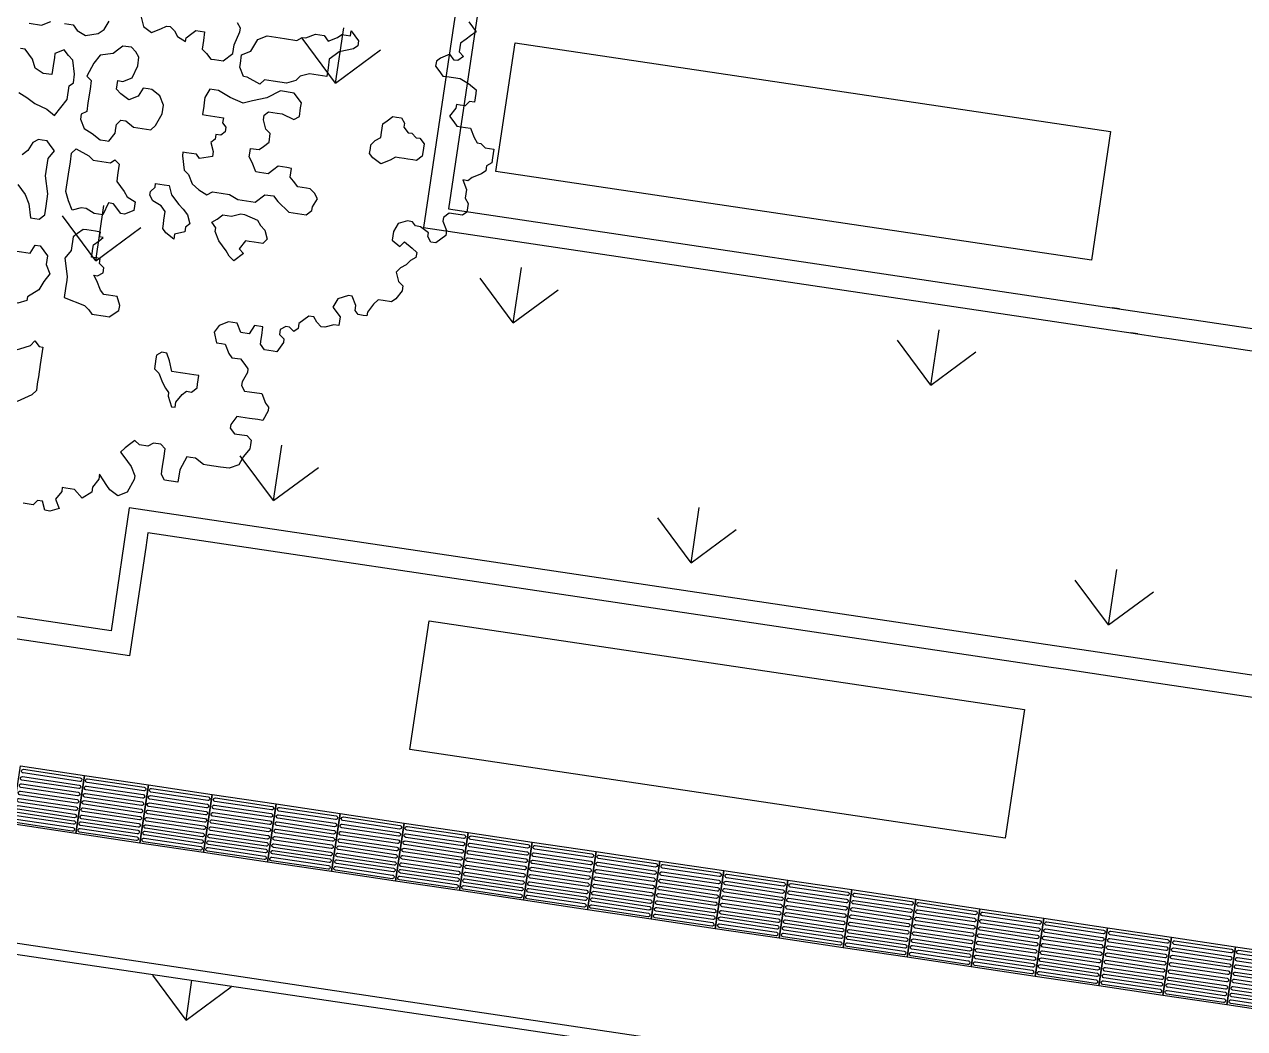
# Model space of a CAD drawing. Header units: millimetres. Extents: x 338 to 506, y 179 to 335.
# Drawn here: x 378.26 to 386.57, y 205.83 to 212.67 of the extents above; entities that cross this region are included whole.
import ezdxf

# ---------------------------------------------------------------- set-up
doc = ezdxf.new("R2010")
doc.units = ezdxf.units.MM
for name, color, linetype in [('ANDEN', 251, 'Continuous'), ('ARBOL-TOP', 3, 'Continuous'), ('MOBILIARIO_URBANO', 51, 'Continuous'), ('MUROS', 32, 'Continuous'), ('REJAS', 151, 'Continuous')]:
    doc.layers.add(name, color=color, linetype=linetype)

# ---------------------------------------------------------------- blocks, each defined once
blk = doc.blocks.new('*X870')
at = {"color": 0}
for q in [(22.1426, 110.0742), (22.1426, 109.5354), (22.1474, 109.8048)]:
    blk.add_line((21.8732, 109.8048), q, dxfattribs=at)
blk = doc.blocks.new('*X894')
at = {"color": 0}
for p, q in [((26.895, 111.174), (27.1644, 111.4434)), ((26.895, 111.174), (27.1644, 110.9046)), ((26.895, 111.174), (27.276, 111.174)), ((25.4581, 109.7371), (25.7275, 110.0065)), ((28.3318, 109.7371), (28.6012, 110.0065)), ((25.4581, 109.7371), (25.7275, 109.4677)), ((25.4581, 109.7371), (25.8391, 109.7371)), ((28.3318, 109.7371), (28.6012, 109.4677)), ((28.3318, 109.7371), (28.7128, 109.7371)), ((26.895, 108.3003), (27.1644, 108.5697)), ((26.895, 108.3003), (27.1644, 108.0309)), ((26.895, 108.3003), (27.276, 108.3003)), ((25.4581, 106.8635), (25.7275, 107.1329)), ((25.4581, 106.8635), (25.7275, 106.5941)), ((25.4581, 106.8635), (25.8391, 106.8635)), ((26.895, 105.4266), (27.1644, 105.696)), ((26.895, 105.4266), (27.1644, 105.1572)), ((26.895, 105.4266), (27.276, 105.4266)), ((25.4581, 103.9898), (25.7275, 104.2592)), ((25.4581, 103.9898), (25.7275, 103.7204)), ((25.4581, 103.9898), (25.8391, 103.9898))]:
    blk.add_line(p, q, dxfattribs=at)
blk = doc.blocks.new('*U883')
at = {"layer": 'MOBILIARIO_URBANO', "color": 241}
blk.add_lwpolyline([(1146.6783, 221.4799), (1147.1184, 221.4799), (1147.1184, 221.0799), (1146.6783, 221.0799), (1146.6783, 221.4799)], dxfattribs=at)
for points in [[(1146.7032, 221.4599), (1147.0933, 221.4599, -1), (1147.0933, 221.4349), (1146.7032, 221.4349, -1)], [(1146.7031, 221.4099), (1147.0932, 221.4099, -1), (1147.0932, 221.3849), (1146.7031, 221.3849, -1)], [(1146.7031, 221.3599), (1147.0932, 221.3599, -1), (1147.0932, 221.3349), (1146.7031, 221.3349, -1)], [(1146.703, 221.3099), (1147.0932, 221.3099, -1), (1147.0932, 221.2849), (1146.703, 221.2849, -1)], [(1146.703, 221.2599), (1147.0931, 221.2599, -1), (1147.0931, 221.2349), (1146.703, 221.2349, -1)], [(1146.7028, 221.2099), (1147.0929, 221.2099, -1), (1147.0929, 221.1849), (1146.7028, 221.1849, -1)], [(1146.7028, 221.1644), (1147.093, 221.1644, -1), (1147.093, 221.1394), (1146.7028, 221.1394, -1)], [(1146.7028, 221.1179), (1147.0929, 221.1179, -1), (1147.0929, 221.0929), (1146.7028, 221.0929, -1)]]:
    blk.add_lwpolyline(points, format="xyb", close=True, dxfattribs=at)
blk = doc.blocks.new('ARBOLITO')
at = {"linetype": 'ByBlock'}
for points in [[(463.3185, 69.1589), (463.333, 69.1444), (463.3247, 69.1361), (463.3185, 69.1298), (463.3102, 69.1215), (463.3102, 69.107), (463.3185, 69.1008), (463.3102, 69.0924), (463.3039, 69.0924), (463.2956, 69.1008), (463.2811, 69.0924), (463.2749, 69.0862), (463.2749, 69.0779), (463.2811, 69.0717), (463.2894, 69.0633), (463.2956, 69.0633), (463.3185, 69.0633), (463.333, 69.0571), (463.3476, 69.0488), (463.3476, 69.0426), (463.3476, 69.028), (463.3393, 69.028), (463.333, 69.0197), (463.3247, 69.0197), (463.3185, 69.0197), (463.3185, 69.0135), (463.3102, 68.9989), (463.3185, 68.9906), (463.3247, 68.9844), (463.3393, 68.9844), (463.3476, 68.9844), (463.3559, 68.9698), (463.3621, 68.9615), (463.3684, 68.9615), (463.3767, 68.9553), (463.3912, 68.9553), (463.3912, 68.9408), (463.3912, 68.9324), (463.3829, 68.9262), (463.3829, 68.9179), (463.3767, 68.9117), (463.3621, 68.9034), (463.3559, 68.8971), (463.3476, 68.8971), (463.3559, 68.8826), (463.3559, 68.868), (463.3621, 68.8597), (463.3621, 68.8452), (463.3559, 68.8389), (463.333, 68.8389), (463.3247, 68.8306), (463.3247, 68.8244), (463.333, 68.8098), (463.333, 68.8015), (463.3185, 68.787), (463.3102, 68.787), (463.3039, 68.7953), (463.3039, 68.8015), (463.2894, 68.8098), (463.2811, 68.8098), (463.2749, 68.8161), (463.2665, 68.8161), (463.252, 68.8098), (463.2458, 68.7953), (463.2458, 68.7808), (463.2603, 68.7724), (463.2665, 68.7808), (463.2811, 68.7724), (463.2894, 68.7662), (463.2894, 68.7579), (463.2811, 68.7517), (463.2749, 68.7434), (463.2665, 68.7371), (463.2603, 68.7288), (463.2665, 68.7143), (463.2749, 68.708), (463.2749, 68.6997), (463.2665, 68.6852), (463.2603, 68.6789), (463.2458, 68.6789), (463.2375, 68.6789), (463.2312, 68.6706), (463.2229, 68.6561), (463.2229, 68.6498), (463.2167, 68.6498), (463.2084, 68.6498), (463.2021, 68.6561), (463.2021, 68.6644), (463.1938, 68.6789), (463.1876, 68.6789), (463.171, 68.6706), (463.1647, 68.6561), (463.1793, 68.6415), (463.1793, 68.627), (463.171, 68.627), (463.1564, 68.6208), (463.1502, 68.6208), (463.1419, 68.627), (463.1356, 68.6353), (463.1273, 68.6353), (463.1128, 68.6208), (463.1128, 68.6124), (463.1065, 68.6062), (463.0982, 68.6124), (463.092, 68.6124), (463.0837, 68.6062), (463.0837, 68.5979), (463.092, 68.5917), (463.092, 68.5854), (463.0837, 68.5688), (463.0775, 68.5688), (463.0629, 68.5688), (463.0546, 68.5771), (463.0546, 68.5854), (463.0546, 68.5917), (463.0546, 68.6062), (463.0401, 68.6062), (463.0338, 68.5917), (463.0193, 68.5917), (463.011, 68.6062), (462.9964, 68.6062), (462.9819, 68.5979), (462.9756, 68.5854), (462.9819, 68.5688), (462.9902, 68.5688), (462.9964, 68.5688), (463.0047, 68.5543), (463.011, 68.548), (463.0255, 68.548), (463.0338, 68.5397), (463.0401, 68.5335), (463.0401, 68.5273), (463.0338, 68.5106), (463.0338, 68.5044), (463.0401, 68.4961), (463.0484, 68.4961), (463.0691, 68.4961), (463.0775, 68.4815), (463.0837, 68.4753), (463.0837, 68.4691), (463.0775, 68.4524), (463.0691, 68.4524), (463.0546, 68.4524), (463.0401, 68.4524), (463.0338, 68.4524), (463.0255, 68.4379), (463.0255, 68.4317), (463.0338, 68.4234), (463.0546, 68.4234), (463.0629, 68.4171), (463.0629, 68.4088), (463.0629, 68.4026), (463.0546, 68.388), (463.0484, 68.3735), (463.0338, 68.3652), (463.0193, 68.3652), (462.9964, 68.3652), (462.9902, 68.3652), (462.9756, 68.3735), (462.9673, 68.3735), (462.9611, 68.3735), (462.9528, 68.3506), (462.9528, 68.3299), (462.9299, 68.3299), (462.9237, 68.3382), (462.9237, 68.3444), (462.9237, 68.3589), (462.9237, 68.3652), (462.9237, 68.3818), (462.9154, 68.388), (462.9029, 68.388), (462.8946, 68.3818), (462.8801, 68.3818), (462.8717, 68.388), (462.8655, 68.3818), (462.8572, 68.3735), (462.851, 68.3652), (462.8572, 68.3589), (462.8717, 68.3444), (462.8801, 68.3299), (462.8801, 68.3236), (462.8717, 68.3008), (462.8572, 68.2925), (462.8427, 68.3008), (462.8364, 68.307), (462.8219, 68.3236), (462.8219, 68.3153), (462.8136, 68.3008), (462.8136, 68.2925), (462.799, 68.28), (462.7845, 68.2925), (462.7699, 68.2925), (462.7637, 68.2925), (462.7637, 68.2862), (462.7554, 68.2717), (462.7637, 68.2571), (462.7491, 68.2509), (462.7408, 68.2509), (462.7346, 68.2654), (462.7263, 68.2654), (462.7201, 68.2571), (462.7034, 68.2571)], [(463.3185, 69.1589), (463.333, 69.1444), (463.3247, 69.1361), (463.3185, 69.1298), (463.3102, 69.1215), (463.3102, 69.107), (463.3185, 69.1008), (463.3102, 69.0924), (463.3039, 69.0924), (463.2956, 69.1008), (463.2811, 69.0924), (463.2749, 69.0862), (463.2749, 69.0779), (463.2811, 69.0717), (463.2894, 69.0633), (463.2956, 69.0633), (463.3185, 69.0633), (463.333, 69.0571), (463.3476, 69.0488), (463.3476, 69.0426), (463.3476, 69.028), (463.3393, 69.028), (463.333, 69.0197), (463.3247, 69.0197), (463.3185, 69.0197), (463.3185, 69.0135), (463.3102, 68.9989), (463.3185, 68.9906), (463.3247, 68.9844), (463.3393, 68.9844), (463.3476, 68.9844), (463.3559, 68.9698), (463.3621, 68.9615), (463.3684, 68.9615), (463.3767, 68.9553), (463.3912, 68.9553), (463.3912, 68.9408), (463.3912, 68.9324), (463.3829, 68.9262), (463.3829, 68.9179), (463.3767, 68.9117), (463.3621, 68.9034), (463.3559, 68.8971), (463.3476, 68.8971), (463.3559, 68.8826), (463.3559, 68.868), (463.3621, 68.8597), (463.3621, 68.8452), (463.3559, 68.8389), (463.333, 68.8389), (463.3247, 68.8306), (463.3247, 68.8244), (463.333, 68.8098), (463.333, 68.8015), (463.3185, 68.787), (463.3102, 68.787), (463.3039, 68.7953), (463.3039, 68.8015), (463.2894, 68.8098), (463.2811, 68.8098), (463.2749, 68.8161), (463.2665, 68.8161), (463.252, 68.8098), (463.2458, 68.7953), (463.2458, 68.7808), (463.2603, 68.7724), (463.2665, 68.7808), (463.2811, 68.7724), (463.2894, 68.7662), (463.2894, 68.7579), (463.2811, 68.7517), (463.2749, 68.7434), (463.2665, 68.7371), (463.2603, 68.7288), (463.2665, 68.7143), (463.2749, 68.708), (463.2749, 68.6997), (463.2665, 68.6852), (463.2603, 68.6789), (463.2458, 68.6789), (463.2375, 68.6789), (463.2312, 68.6706), (463.2229, 68.6561), (463.2229, 68.6498), (463.2167, 68.6498), (463.2084, 68.6498), (463.2021, 68.6561), (463.2021, 68.6644), (463.1938, 68.6789), (463.1876, 68.6789), (463.171, 68.6706), (463.1647, 68.6561), (463.1793, 68.6415), (463.1793, 68.627), (463.171, 68.627), (463.1564, 68.6208), (463.1502, 68.6208), (463.1419, 68.627), (463.1356, 68.6353), (463.1273, 68.6353), (463.1128, 68.6208), (463.1128, 68.6124), (463.1065, 68.6062), (463.0982, 68.6124), (463.092, 68.6124), (463.0837, 68.6062), (463.0837, 68.5979), (463.092, 68.5917), (463.092, 68.5854), (463.0837, 68.5688), (463.0775, 68.5688), (463.0629, 68.5688), (463.0546, 68.5771), (463.0546, 68.5854), (463.0546, 68.5917), (463.0546, 68.6062), (463.0401, 68.6062), (463.0338, 68.5917), (463.0193, 68.5917), (463.011, 68.6062), (462.9964, 68.6062), (462.9819, 68.5979), (462.9756, 68.5854), (462.9819, 68.5688), (462.9902, 68.5688), (462.9964, 68.5688), (463.0047, 68.5543), (463.011, 68.548), (463.0255, 68.548), (463.0338, 68.5397), (463.0401, 68.5335), (463.0401, 68.5273), (463.0338, 68.5106), (463.0338, 68.5044), (463.0401, 68.4961), (463.0484, 68.4961), (463.0691, 68.4961), (463.0775, 68.4815), (463.0837, 68.4753), (463.0837, 68.4691), (463.0775, 68.4524), (463.0691, 68.4524), (463.0546, 68.4524), (463.0401, 68.4524), (463.0338, 68.4524), (463.0255, 68.4379), (463.0255, 68.4317), (463.0338, 68.4234), (463.0546, 68.4234), (463.0629, 68.4171), (463.0629, 68.4088), (463.0629, 68.4026), (463.0546, 68.388), (463.0484, 68.3735), (463.0338, 68.3652), (463.0193, 68.3652), (462.9964, 68.3652), (462.9902, 68.3652), (462.9756, 68.3735), (462.9673, 68.3735), (462.9611, 68.3735), (462.9528, 68.3506), (462.9528, 68.3299), (462.9299, 68.3299), (462.9237, 68.3382), (462.9237, 68.3444), (462.9237, 68.3589), (462.9237, 68.3652), (462.9237, 68.3818), (462.9154, 68.388), (462.9029, 68.388), (462.8946, 68.3818), (462.8801, 68.3818), (462.8717, 68.388), (462.8655, 68.3818), (462.8572, 68.3735), (462.851, 68.3652), (462.8572, 68.3589), (462.8717, 68.3444), (462.8801, 68.3299), (462.8801, 68.3236), (462.8717, 68.3008), (462.8572, 68.2925), (462.8427, 68.3008), (462.8364, 68.307), (462.8219, 68.3236), (462.8219, 68.3153), (462.8136, 68.3008), (462.8136, 68.2925), (462.799, 68.28), (462.7845, 68.2925), (462.7699, 68.2925), (462.7637, 68.2925), (462.7637, 68.2862), (462.7554, 68.2717), (462.7637, 68.2571), (462.7491, 68.2509), (462.7408, 68.2509), (462.7346, 68.2654), (462.7263, 68.2654), (462.7201, 68.2571), (462.7034, 68.2571)], [(462.5954, 69.0488), (462.6162, 69.0488), (462.6307, 69.0571)], [(462.6536, 69.0571), (462.6681, 69.0571), (462.6764, 69.0488), (462.691, 69.0426), (462.7117, 69.0488), (462.7201, 69.0571), (462.7263, 69.0717)], [(462.7782, 69.0862), (462.7845, 69.0717), (462.799, 69.0633), (462.8136, 69.0717), (462.8219, 69.0779), (462.8281, 69.0779), (462.8364, 69.0717), (462.8427, 69.0633), (462.8572, 69.0571), (462.8572, 69.0633), (462.8655, 69.0717), (462.8717, 69.0779), (462.8863, 69.0779), (462.8863, 69.0633), (462.8863, 69.0488), (462.8946, 69.0426), (462.9029, 69.0343), (462.9091, 69.0343), (462.9237, 69.0343), (462.9382, 69.0488), (462.9382, 69.0633), (462.9445, 69.0862), (462.9445, 69.0924), (462.9382, 69.1008)], [(462.5954, 69.0488), (462.6162, 69.0488), (462.6307, 69.0571)], [(462.6536, 69.0571), (462.6681, 69.0571), (462.6764, 69.0488), (462.691, 69.0426), (462.7117, 69.0488), (462.7201, 69.0571), (462.7263, 69.0717)], [(462.7782, 69.0862), (462.7845, 69.0717), (462.799, 69.0633), (462.8136, 69.0717), (462.8219, 69.0779), (462.8281, 69.0779), (462.8364, 69.0717), (462.8427, 69.0633), (462.8572, 69.0571), (462.8572, 69.0633), (462.8655, 69.0717), (462.8717, 69.0779), (462.8863, 69.0779), (462.8863, 69.0633), (462.8863, 69.0488), (462.8946, 69.0426), (462.9029, 69.0343), (462.9091, 69.0343), (462.9237, 69.0343), (462.9382, 69.0488), (462.9382, 69.0633), (462.9445, 69.0862), (462.9445, 69.0924), (462.9382, 69.1008)], [(462.9611, 69.0135), (462.9528, 69.028), (462.9528, 69.0343), (462.9528, 69.0488), (462.9673, 69.0571), (462.9756, 69.0779), (462.9902, 69.0862), (463.0047, 69.0862), (463.0193, 69.0862), (463.0401, 69.0862), (463.0484, 69.0924), (463.0546, 69.0924), (463.0691, 69.1008), (463.0837, 69.1008), (463.092, 69.0924), (463.1065, 69.1008), (463.1128, 69.107), (463.1273, 69.107), (463.1273, 69.1153), (463.1419, 69.1008), (463.1419, 69.0924), (463.1356, 69.0862), (463.1128, 69.0779), (463.1065, 69.0717), (463.0982, 69.0633), (463.0982, 69.0488), (463.0982, 69.0343), (463.0837, 69.0343), (463.0691, 69.0343), (463.0546, 69.028), (463.0484, 69.0197), (463.0338, 69.0135), (463.011, 69.0135), (462.9964, 69.0135), (462.9902, 69.0052), (462.9673, 69.0135), (462.9611, 69.0135), (462.9611, 69.0135)], [(462.9611, 69.0135), (462.9528, 69.028), (462.9528, 69.0343), (462.9528, 69.0488), (462.9673, 69.0571), (462.9756, 69.0779), (462.9902, 69.0862), (463.0047, 69.0862), (463.0193, 69.0862), (463.0401, 69.0862), (463.0484, 69.0924), (463.0546, 69.0924), (463.0691, 69.1008), (463.0837, 69.1008), (463.092, 69.0924), (463.1065, 69.1008), (463.1128, 69.107), (463.1273, 69.107), (463.1273, 69.1153), (463.1419, 69.1008), (463.1419, 69.0924), (463.1356, 69.0862), (463.1128, 69.0779), (463.1065, 69.0717), (463.0982, 69.0633), (463.0982, 69.0488), (463.0982, 69.0343), (463.0837, 69.0343), (463.0691, 69.0343), (463.0546, 69.028), (463.0484, 69.0197), (463.0338, 69.0135), (463.011, 69.0135), (462.9964, 69.0135), (462.9902, 69.0052), (462.9673, 69.0135), (462.9611, 69.0135)], [(462.7034, 68.9034), (462.7117, 68.8888), (462.7263, 68.8826), (462.7408, 68.8743), (462.7491, 68.8743), (462.7554, 68.8743), (462.7637, 68.8888), (462.7637, 68.8971), (462.7637, 68.9034), (462.7699, 68.9117), (462.7782, 68.9117), (462.7928, 68.9034), (462.8073, 68.9034), (462.8219, 68.9034), (462.8281, 68.9117), (462.8364, 68.9324), (462.8364, 68.947), (462.8281, 68.9615), (462.8136, 68.9698), (462.8073, 68.9698), (462.799, 68.9698), (462.7928, 68.9553), (462.7782, 68.947), (462.7637, 68.9553), (462.7554, 68.9615), (462.7554, 68.9761), (462.7637, 68.9761), (462.7782, 68.9844), (462.7845, 69.0052), (462.7845, 69.0197), (462.7782, 69.028), (462.7699, 69.0343), (462.7554, 69.0343), (462.7491, 69.028), (462.7408, 69.0197), (462.7201, 69.0135), (462.7117, 68.9989), (462.7034, 68.9761), (462.7117, 68.9698), (462.7117, 68.9553), (462.7117, 68.9324), (462.7117, 68.9179), (462.7034, 68.9117), (462.7034, 68.9034), (462.7034, 68.9034)], [(462.7034, 68.9034), (462.7117, 68.8888), (462.7263, 68.8826), (462.7408, 68.8743), (462.7491, 68.8743), (462.7554, 68.8743), (462.7637, 68.8888), (462.7637, 68.8971), (462.7637, 68.9034), (462.7699, 68.9117), (462.7782, 68.9117), (462.7928, 68.9034), (462.8073, 68.9034), (462.8219, 68.9034), (462.8281, 68.9117), (462.8364, 68.9324), (462.8364, 68.947), (462.8281, 68.9615), (462.8136, 68.9698), (462.8073, 68.9698), (462.799, 68.9698), (462.7928, 68.9553), (462.7782, 68.947), (462.7637, 68.9553), (462.7554, 68.9615), (462.7554, 68.9761), (462.7637, 68.9761), (462.7782, 68.9844), (462.7845, 69.0052), (462.7845, 69.0197), (462.7782, 69.028), (462.7699, 69.0343), (462.7554, 69.0343), (462.7491, 69.028), (462.7408, 69.0197), (462.7201, 69.0135), (462.7117, 68.9989), (462.7034, 68.9761), (462.7117, 68.9698), (462.7117, 68.9553), (462.7117, 68.9324), (462.7117, 68.9179), (462.7034, 68.9117), (462.7034, 68.9034)], [(462.5954, 68.9324), (462.6099, 68.9262), (462.6245, 68.9179), (462.6453, 68.9117), (462.6598, 68.9034), (462.6681, 68.9179), (462.6764, 68.9324), (462.6764, 68.9553), (462.6827, 68.9615), (462.6827, 68.9761), (462.6764, 68.9989), (462.6681, 69.0052), (462.6598, 69.0135), (462.6453, 69.0052), (462.6453, 68.9989), (462.6453, 68.9844), (462.6453, 68.9698), (462.6307, 68.9698), (462.6162, 68.9761), (462.6099, 68.9906), (462.5954, 69.0052), (462.5871, 69.0052)], [(462.5954, 68.9324), (462.6099, 68.9262), (462.6245, 68.9179), (462.6453, 68.9117), (462.6598, 68.9034), (462.6681, 68.9179), (462.6764, 68.9324), (462.6764, 68.9553), (462.6827, 68.9615), (462.6827, 68.9761), (462.6764, 68.9989), (462.6681, 69.0052), (462.6598, 69.0135), (462.6453, 69.0052), (462.6453, 68.9989), (462.6453, 68.9844), (462.6453, 68.9698), (462.6307, 68.9698), (462.6162, 68.9761), (462.6099, 68.9906), (462.5954, 69.0052), (462.5871, 69.0052)], [(462.9091, 68.868), (462.9029, 68.8743), (462.8863, 68.8743), (462.8801, 68.8743), (462.8801, 68.868), (462.8863, 68.8452), (462.8946, 68.8389), (462.9029, 68.8244), (462.9154, 68.8161), (462.9299, 68.8098), (462.9382, 68.8161), (462.9528, 68.8161), (462.9673, 68.8161), (462.9819, 68.8098), (462.9964, 68.8098), (463.011, 68.8098), (463.0255, 68.8244), (463.0401, 68.8244), (463.0484, 68.8161), (463.0691, 68.8015), (463.0837, 68.8015), (463.0982, 68.8015), (463.1065, 68.8098), (463.1065, 68.8161), (463.1128, 68.8306), (463.1065, 68.8389), (463.0982, 68.8452), (463.092, 68.8452), (463.0775, 68.8452), (463.0691, 68.8535), (463.0629, 68.8597), (463.0629, 68.8743), (463.0546, 68.8743), (463.0401, 68.8743), (463.0338, 68.868), (463.0255, 68.8597), (463.011, 68.8597), (463.0047, 68.8597), (462.9964, 68.8743), (462.9902, 68.8826), (462.9902, 68.8888), (462.9902, 68.8971), (463.0047, 68.8971), (463.011, 68.9034), (463.0193, 68.9117), (463.0193, 68.9262), (463.011, 68.9324), (463.0047, 68.947), (463.0047, 68.9553), (463.011, 68.9615), (463.0255, 68.9615), (463.0338, 68.9615), (463.0546, 68.9553), (463.0629, 68.9615), (463.0629, 68.9761), (463.0629, 68.9844), (463.0484, 68.9989), (463.0255, 68.9989), (463.0047, 68.9844), (462.9819, 68.9761), (462.9673, 68.9698), (462.9445, 68.9761), (462.9237, 68.9844), (462.9091, 68.9844), (462.9029, 68.9698), (462.9029, 68.9615), (462.9029, 68.9553), (462.9029, 68.9408), (462.9091, 68.9408), (462.9237, 68.9408), (462.9382, 68.9408), (462.9382, 68.9324), (462.9445, 68.9262), (462.9445, 68.9179), (462.9382, 68.9117), (462.9299, 68.9117), (462.9299, 68.9034), (462.9237, 68.8971), (462.9299, 68.8826), (462.9299, 68.8743), (462.9091, 68.868), (462.9091, 68.868)], [(462.9091, 68.868), (462.9029, 68.8743), (462.8863, 68.8743), (462.8801, 68.8743), (462.8801, 68.868), (462.8863, 68.8452), (462.8946, 68.8389), (462.9029, 68.8244), (462.9154, 68.8161), (462.9299, 68.8098), (462.9382, 68.8161), (462.9528, 68.8161), (462.9673, 68.8161), (462.9819, 68.8098), (462.9964, 68.8098), (463.011, 68.8098), (463.0255, 68.8244), (463.0401, 68.8244), (463.0484, 68.8161), (463.0691, 68.8015), (463.0837, 68.8015), (463.0982, 68.8015), (463.1065, 68.8098), (463.1065, 68.8161), (463.1128, 68.8306), (463.1065, 68.8389), (463.0982, 68.8452), (463.092, 68.8452), (463.0775, 68.8452), (463.0691, 68.8535), (463.0629, 68.8597), (463.0629, 68.8743), (463.0546, 68.8743), (463.0401, 68.8743), (463.0338, 68.868), (463.0255, 68.8597), (463.011, 68.8597), (463.0047, 68.8597), (462.9964, 68.8743), (462.9902, 68.8826), (462.9902, 68.8888), (462.9902, 68.8971), (463.0047, 68.8971), (463.011, 68.9034), (463.0193, 68.9117), (463.0193, 68.9262), (463.011, 68.9324), (463.0047, 68.947), (463.0047, 68.9553), (463.011, 68.9615), (463.0255, 68.9615), (463.0338, 68.9615), (463.0546, 68.9553), (463.0629, 68.9615), (463.0629, 68.9761), (463.0629, 68.9844), (463.0484, 68.9989), (463.0255, 68.9989), (463.0047, 68.9844), (462.9819, 68.9761), (462.9673, 68.9698), (462.9445, 68.9761), (462.9237, 68.9844), (462.9091, 68.9844), (462.9029, 68.9698), (462.9029, 68.9615), (462.9029, 68.9553), (462.9029, 68.9408), (462.9091, 68.9408), (462.9237, 68.9408), (462.9382, 68.9408), (462.9382, 68.9324), (462.9445, 68.9262), (462.9445, 68.9179), (462.9382, 68.9117), (462.9299, 68.9117), (462.9299, 68.9034), (462.9237, 68.8971), (462.9299, 68.8826), (462.9299, 68.8743), (462.9091, 68.868)], [(463.2375, 68.9179), (463.2312, 68.9179), (463.2229, 68.9117), (463.2084, 68.9034), (463.1938, 68.9117), (463.1876, 68.9179), (463.1876, 68.9262), (463.1876, 68.9324), (463.1938, 68.9408), (463.2021, 68.947), (463.2021, 68.9553), (463.2021, 68.9698), (463.2084, 68.9761), (463.2167, 68.9844), (463.2229, 68.9844), (463.2312, 68.9844), (463.2375, 68.9761), (463.2375, 68.9698), (463.2458, 68.9615), (463.252, 68.9615), (463.2603, 68.9553), (463.2665, 68.9553), (463.2749, 68.947), (463.2749, 68.9324), (463.2749, 68.9262), (463.2665, 68.9179), (463.2603, 68.9179), (463.252, 68.9179), (463.2458, 68.9179), (463.2375, 68.9179), (463.2375, 68.9179)], [(463.2375, 68.9179), (463.2312, 68.9179), (463.2229, 68.9117), (463.2084, 68.9034), (463.1938, 68.9117), (463.1876, 68.9179), (463.1876, 68.9262), (463.1876, 68.9324), (463.1938, 68.9408), (463.2021, 68.947), (463.2021, 68.9553), (463.2021, 68.9698), (463.2084, 68.9761), (463.2167, 68.9844), (463.2229, 68.9844), (463.2312, 68.9844), (463.2375, 68.9761), (463.2375, 68.9698), (463.2458, 68.9615), (463.252, 68.9615), (463.2603, 68.9553), (463.2665, 68.9553), (463.2749, 68.947), (463.2749, 68.9324), (463.2749, 68.9262), (463.2665, 68.9179), (463.2603, 68.9179), (463.252, 68.9179), (463.2458, 68.9179), (463.2375, 68.9179)], [(462.6162, 68.7808), (462.6307, 68.7662), (462.639, 68.7517), (462.6453, 68.7288), (462.6598, 68.7288), (462.6681, 68.7371), (462.6681, 68.7517), (462.6681, 68.7724), (462.6598, 68.8015), (462.6598, 68.8161), (462.6598, 68.8306), (462.6681, 68.8452), (462.6598, 68.8535), (462.6536, 68.8597), (462.6453, 68.8597), (462.639, 68.8597), (462.6307, 68.8535), (462.6245, 68.8389), (462.6162, 68.8306)], [(462.6162, 68.7808), (462.6307, 68.7662), (462.639, 68.7517), (462.6453, 68.7288), (462.6598, 68.7288), (462.6681, 68.7371), (462.6681, 68.7517), (462.6681, 68.7724), (462.6598, 68.8015), (462.6598, 68.8161), (462.6598, 68.8306), (462.6681, 68.8452), (462.6598, 68.8535), (462.6536, 68.8597), (462.6453, 68.8597), (462.639, 68.8597), (462.6307, 68.8535), (462.6245, 68.8389), (462.6162, 68.8306)], [(462.7034, 68.7662), (462.6972, 68.7808), (462.6972, 68.7953), (462.6972, 68.8098), (462.6972, 68.8306), (462.6972, 68.8452), (462.7034, 68.8535), (462.7263, 68.8452), (462.7346, 68.8389), (462.7491, 68.8389), (462.7637, 68.8389), (462.7699, 68.8452), (462.7782, 68.8389), (462.7782, 68.8244), (462.7782, 68.8161), (462.7782, 68.8098), (462.7928, 68.7953), (462.799, 68.787), (462.8136, 68.7808), (462.8136, 68.7662), (462.799, 68.7579), (462.7928, 68.7579), (462.7782, 68.7724), (462.7699, 68.7724), (462.7637, 68.7517), (462.7491, 68.7517), (462.7346, 68.7579), (462.7263, 68.7579), (462.7117, 68.7517), (462.7034, 68.7662), (462.7034, 68.7662)], [(462.7034, 68.7662), (462.6972, 68.7808), (462.6972, 68.7953), (462.6972, 68.8098), (462.6972, 68.8306), (462.6972, 68.8452), (462.7034, 68.8535), (462.7263, 68.8452), (462.7346, 68.8389), (462.7491, 68.8389), (462.7637, 68.8389), (462.7699, 68.8452), (462.7782, 68.8389), (462.7782, 68.8244), (462.7782, 68.8161), (462.7782, 68.8098), (462.7928, 68.7953), (462.799, 68.787), (462.8136, 68.7808), (462.8136, 68.7662), (462.799, 68.7579), (462.7928, 68.7579), (462.7782, 68.7724), (462.7699, 68.7724), (462.7637, 68.7517), (462.7491, 68.7517), (462.7346, 68.7579), (462.7263, 68.7579), (462.7117, 68.7517), (462.7034, 68.7662)], [(462.8863, 68.7288), (462.8717, 68.7371), (462.8655, 68.7434), (462.8655, 68.7517), (462.8655, 68.7579), (462.8655, 68.7724), (462.8572, 68.7808), (462.8427, 68.787), (462.8364, 68.7953), (462.8364, 68.8015), (462.8427, 68.8098), (462.8427, 68.8161), (462.8572, 68.8161), (462.8655, 68.8161), (462.8717, 68.8015), (462.8863, 68.787), (462.8946, 68.7808), (462.9029, 68.7724), (462.9091, 68.7579), (462.9029, 68.7517), (462.9029, 68.7434), (462.8863, 68.7371), (462.8863, 68.7288), (462.8863, 68.7288)], [(462.8863, 68.7288), (462.8717, 68.7371), (462.8655, 68.7434), (462.8655, 68.7517), (462.8655, 68.7579), (462.8655, 68.7724), (462.8572, 68.7808), (462.8427, 68.787), (462.8364, 68.7953), (462.8364, 68.8015), (462.8427, 68.8098), (462.8427, 68.8161), (462.8572, 68.8161), (462.8655, 68.8161), (462.8717, 68.8015), (462.8863, 68.787), (462.8946, 68.7808), (462.9029, 68.7724), (462.9091, 68.7579), (462.9029, 68.7517), (462.9029, 68.7434), (462.8863, 68.7371), (462.8863, 68.7288)], [(462.9902, 68.708), (462.9819, 68.7143), (462.9756, 68.7226), (462.9611, 68.7371), (462.9528, 68.7517), (462.9528, 68.7579), (462.9445, 68.7662), (462.9528, 68.7724), (462.9611, 68.7808), (462.9756, 68.7808), (462.9902, 68.787), (462.9964, 68.787), (463.0193, 68.7808), (463.0255, 68.7724), (463.0338, 68.7662), (463.0401, 68.7517), (463.0338, 68.7434), (463.0193, 68.7434), (463.011, 68.7434), (463.0047, 68.7434), (462.9964, 68.7288), (463.0047, 68.7226), (462.9902, 68.708), (462.9902, 68.708)], [(462.9902, 68.708), (462.9819, 68.7143), (462.9756, 68.7226), (462.9611, 68.7371), (462.9528, 68.7517), (462.9528, 68.7579), (462.9445, 68.7662), (462.9528, 68.7724), (462.9611, 68.7808), (462.9756, 68.7808), (462.9902, 68.787), (462.9964, 68.787), (463.0193, 68.7808), (463.0255, 68.7724), (463.0338, 68.7662), (463.0401, 68.7517), (463.0338, 68.7434), (463.0193, 68.7434), (463.011, 68.7434), (463.0047, 68.7434), (462.9964, 68.7288), (463.0047, 68.7226), (462.9902, 68.708)], [(462.7554, 68.5979), (462.7637, 68.5917), (462.7699, 68.5854), (462.7928, 68.5854), (462.799, 68.5854), (462.8136, 68.5979), (462.8136, 68.6062), (462.8073, 68.6208), (462.7928, 68.6208), (462.7845, 68.6208), (462.7782, 68.627), (462.7699, 68.6415), (462.7637, 68.6498), (462.7699, 68.6498), (462.7782, 68.6561), (462.7782, 68.6644), (462.7699, 68.6706), (462.7699, 68.6789), (462.7554, 68.6789), (462.7554, 68.6852), (462.7554, 68.6935), (462.7554, 68.6997), (462.7637, 68.708), (462.7699, 68.7143), (462.7637, 68.7143), (462.7637, 68.7226), (462.7554, 68.7226), (462.7408, 68.7226), (462.7346, 68.7226), (462.7263, 68.7143), (462.7201, 68.708), (462.7201, 68.6852), (462.7117, 68.6706), (462.7201, 68.6415), (462.7201, 68.6353), (462.7201, 68.6208), (462.7201, 68.6062), (462.7554, 68.5979), (462.7554, 68.5979)], [(462.7554, 68.5979), (462.7637, 68.5917), (462.7699, 68.5854), (462.7928, 68.5854), (462.799, 68.5854), (462.8136, 68.5979), (462.8136, 68.6062), (462.8073, 68.6208), (462.7928, 68.6208), (462.7845, 68.6208), (462.7782, 68.627), (462.7699, 68.6415), (462.7637, 68.6498), (462.7699, 68.6498), (462.7782, 68.6561), (462.7782, 68.6644), (462.7699, 68.6706), (462.7699, 68.6789), (462.7554, 68.6789), (462.7554, 68.6852), (462.7554, 68.6935), (462.7554, 68.6997), (462.7637, 68.708), (462.7699, 68.7143), (462.7637, 68.7143), (462.7637, 68.7226), (462.7554, 68.7226), (462.7408, 68.7226), (462.7346, 68.7226), (462.7263, 68.7143), (462.7201, 68.708), (462.7201, 68.6852), (462.7117, 68.6706), (462.7201, 68.6415), (462.7201, 68.6353), (462.7201, 68.6208), (462.7201, 68.6062), (462.7554, 68.5979)], [(462.6245, 68.5854), (462.6162, 68.5917), (462.6162, 68.6062), (462.6307, 68.6124), (462.6307, 68.6208), (462.6245, 68.6353), (462.6162, 68.6498), (462.6245, 68.6644), (462.6307, 68.6706), (462.639, 68.6706), (462.6536, 68.6706), (462.6598, 68.6852), (462.6681, 68.6852), (462.6827, 68.6706), (462.6827, 68.6561), (462.691, 68.6415), (462.6827, 68.627), (462.6764, 68.6124), (462.6598, 68.5979), (462.6598, 68.5917), (462.6453, 68.5854), (462.6245, 68.5854), (462.6245, 68.5854)], [(462.6245, 68.5854), (462.6162, 68.5917), (462.6162, 68.6062), (462.6307, 68.6124), (462.6307, 68.6208), (462.6245, 68.6353), (462.6162, 68.6498), (462.6245, 68.6644), (462.6307, 68.6706), (462.639, 68.6706), (462.6536, 68.6706), (462.6598, 68.6852), (462.6681, 68.6852), (462.6827, 68.6706), (462.6827, 68.6561), (462.691, 68.6415), (462.6827, 68.627), (462.6764, 68.6124), (462.6598, 68.5979), (462.6598, 68.5917), (462.6453, 68.5854), (462.6245, 68.5854)], [(462.6681, 68.4234), (462.6598, 68.4317), (462.6536, 68.4379), (462.6598, 68.4524), (462.6536, 68.4691), (462.6453, 68.4691), (462.639, 68.4753), (462.639, 68.4899), (462.6453, 68.4961), (462.6453, 68.5044), (462.6598, 68.5106), (462.6764, 68.5189), (462.6827, 68.5273), (462.691, 68.5189), (462.6972, 68.5189), (462.6972, 68.5044), (462.6972, 68.4899), (462.6972, 68.4691), (462.6972, 68.4608), (462.6972, 68.4524), (462.6972, 68.4462), (462.691, 68.4379), (462.6681, 68.4234), (462.6681, 68.4234)], [(462.6681, 68.4234), (462.6598, 68.4317), (462.6536, 68.4379), (462.6598, 68.4524), (462.6536, 68.4691), (462.6453, 68.4691), (462.639, 68.4753), (462.639, 68.4899), (462.6453, 68.4961), (462.6453, 68.5044), (462.6598, 68.5106), (462.6764, 68.5189), (462.6827, 68.5273), (462.691, 68.5189), (462.6972, 68.5189), (462.6972, 68.5044), (462.6972, 68.4899), (462.6972, 68.4691), (462.6972, 68.4608), (462.6972, 68.4524), (462.6972, 68.4462), (462.691, 68.4379), (462.6681, 68.4234)], [(462.9299, 68.4524), (462.9299, 68.4608), (462.9382, 68.4753), (462.9445, 68.4815), (462.9528, 68.4815), (462.9611, 68.4899), (462.9611, 68.4961), (462.9611, 68.5106), (462.9528, 68.5106), (462.9382, 68.5106), (462.9299, 68.5106), (462.9154, 68.5106), (462.9091, 68.5273), (462.9029, 68.5397), (462.8946, 68.5397), (462.8863, 68.5335), (462.8863, 68.5273), (462.8863, 68.5106), (462.8946, 68.5044), (462.9029, 68.4899), (462.9091, 68.4815), (462.9154, 68.4753), (462.9154, 68.4691), (462.9237, 68.4524), (462.9299, 68.4524), (462.9299, 68.4524)], [(462.9299, 68.4524), (462.9299, 68.4608), (462.9382, 68.4753), (462.9445, 68.4815), (462.9528, 68.4815), (462.9611, 68.4899), (462.9611, 68.4961), (462.9611, 68.5106), (462.9528, 68.5106), (462.9382, 68.5106), (462.9299, 68.5106), (462.9154, 68.5106), (462.9091, 68.5273), (462.9029, 68.5397), (462.8946, 68.5397), (462.8863, 68.5335), (462.8863, 68.5273), (462.8863, 68.5106), (462.8946, 68.5044), (462.9029, 68.4899), (462.9091, 68.4815), (462.9154, 68.4753), (462.9154, 68.4691), (462.9237, 68.4524), (462.9299, 68.4524)]]:
    blk.add_lwpolyline(points, dxfattribs=at)
blk = doc.blocks.new('A$C7152A42C')
at = {"layer": 'ANDEN'}
for points in [[(22.21838, 26.35441), (22.21838, 147.01361), (11.3464, 147.70398)], [(11.3464, 147.70398), (11.3526, 147.60417), (22.11859, 146.91995), (22.11859, 146.91995), (22.21715, 19.86576)], [(22.21838, 26.35441), (22.21838, 26.35441), (22.21838, 147.01361)], [(24.29376, 84.11145), (24.29376, 97.40319), (25.1145, 97.40319), (25.1145, 97.50319), (25.1145, 103.71936), (25.1145, 103.71936), (25.1145, 103.71936), (25.1145, 104.23388), (25.1145, 104.23388), (25.1145, 104.23388), (25.1145, 104.33388), (25.1145, 110.55005), (25.0145, 110.55005), (24.26949, 110.55005), (24.26949, 110.55005), (24.26949, 146.88337), (54.93114, 144.93637)], [(54.93114, 140.52352), (33.00663, 141.9156), (33.00663, 108.85105), (27.5977, 108.85105), (27.5977, 104.3339), (27.5977, 104.2339), (27.5977, 104.2839), (27.5977, 104.2839), (27.5977, 103.76938), (27.5977, 103.76938), (27.5977, 103.71938), (27.5977, 97.50321), (27.5977, 97.40321), (28.41845, 97.40321), (28.41845, 84.11147)], [(24.44376, 84.26145), (24.44376, 97.25319), (25.2645, 97.25319), (25.2645, 97.50319), (25.2645, 103.86936), (25.2645, 103.86936), (25.2645, 104.08388), (25.2645, 104.08388), (25.2645, 104.33388), (25.2645, 110.70005), (25.0145, 110.70005), (24.41949, 110.70005), (24.41949, 146.72354), (54.78114, 144.79559)], [(54.78114, 140.68335), (32.85663, 142.07542), (32.85663, 109.00105), (27.4477, 109.00105), (27.4477, 104.3339), (27.4477, 104.0839), (27.4477, 104.1339), (27.4477, 103.91938), (27.4477, 103.86938), (27.4477, 97.50321), (27.4477, 97.25321), (28.26845, 97.25321), (28.26845, 84.26147)]]:
    blk.add_lwpolyline(points, dxfattribs=at)
at = {"layer": 'REJAS', "color": 30}
for points in [[(23.91875, 108.5692), (24.80574, 108.5692), (24.80574, 104.47168), (23.91875, 104.47168)], [(27.89702, 108.5692), (28.784, 108.5692), (28.784, 104.47168), (27.89702, 104.47168)]]:
    blk.add_lwpolyline(points, close=True, dxfattribs=at)
at = {"layer": 'ANDEN', "color": 85, "linetype": 'Continuous'}
blk.add_blockref('*X870', (0, 0), dxfattribs=at)
at = {"layer": 'ANDEN', "color": 251, "linetype": 'Continuous'}
blk.add_blockref('*X894', (0, 0), dxfattribs=at)
at = {"layer": 'ANDEN', "rotation": 270}
for p in [(-198.06149, 1257.85285), (-198.06149, 1257.41275), (-198.06149, 1256.97264), (-198.06149, 1256.53254), (-198.06149, 1256.09243), (-198.06149, 1255.65232), (-198.06149, 1255.21222), (-198.06149, 1254.77211), (-198.06149, 1254.33201), (-198.06149, 1253.8919), (-198.06149, 1253.4518), (-198.06149, 1253.01169), (-198.06149, 1252.57158), (-198.06149, 1252.13148), (-198.06149, 1251.69137), (-198.06149, 1251.25127), (-198.06149, 1250.81116), (-198.06149, 1250.37106), (-198.06149, 1249.93095), (-198.06149, 1249.49085)]:
    blk.add_blockref('*U883', p, dxfattribs=at)
at = {"layer": 'ARBOL-TOP', "color": 3, "linetype": 'ByBlock', "xscale": 4.090679926752369, "yscale": 4.090679926752369, "zscale": 4.090679926752369, "rotation": 270}
blk.add_blockref('ARBOLITO', (-254.02862, 2004.19013), dxfattribs=at)

msp = doc.modelspace()

# ---------------------------------------------------------------- block references
at = {"layer": 'MUROS', "color": 32, "rotation": 81.53046525965426}
msp.add_blockref('A$C7152A42C', (484.7482, 168.0844), dxfattribs=at)

doc.saveas('drawing.dxf')
